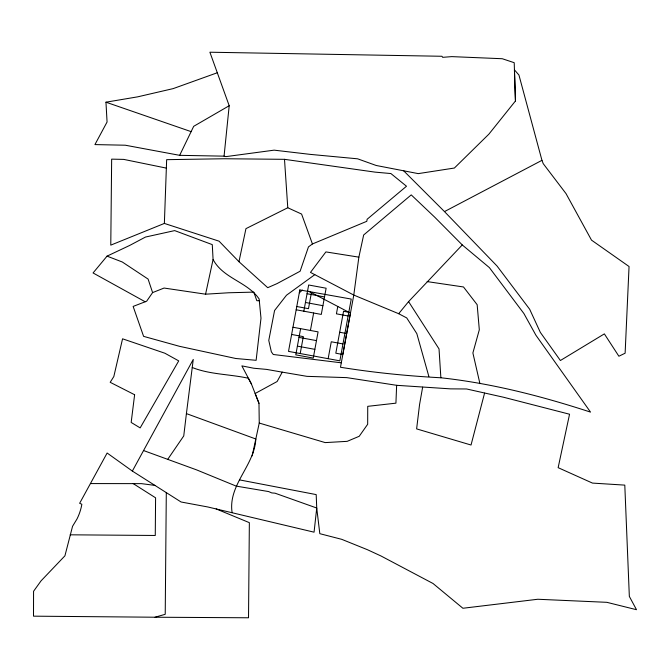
<?xml version="1.0" encoding="UTF-8"?>
<svg xmlns="http://www.w3.org/2000/svg" width="670" height="670" viewBox="0 0 670 670"><rect width="100%" height="100%" fill="white"/><g stroke="black" fill="none" stroke-linecap="round" stroke-linejoin="round"><path stroke-width="1" d="M232.113 512.659C227.817 484.904 254.474 465.776 255.823 438.992L186.411 413.599L193.261 359.43L132.358 471.077L181.067 501.989L207.767 506.964L314.062 532.181L316.734 508.019L316.19 494.594L239.734 479.938M166.302 492.618L165.222 614.306L155.038 617.221L33.5 616.166L33.567 591.283L41.046 580.865L64.923 555.824L72.553 526.302L77.025 518.923A53.114 53.114 0 0 0 81.64 505.415L81.832 504.242L79.646 503.287L107.125 453.02L132.358 471.077M164.368 223.428L166.654 159.669L224.45 158.748L284.499 159.326L375.083 172.131L390.903 173.555L406.497 186.227L367.135 219.258L366.791 221.309L312.429 243.964L308.46 246.903L300.118 271.233L277.028 283.611L267.724 287.69L238.964 261.702L219.065 241.175L164.368 223.428L110.776 245.136L111.656 159.142L123.716 159.393L166.353 168.111M396.632 385.309L395.928 403.164L367.729 406.338L367.671 424.278L359.212 436.287L347.177 441.346L325.21 442.602L259.248 423.055L258.98 403.315L255.144 393.508L277.129 381.515L282.254 372.143L306.944 376.347L346.784 377.629L396.632 385.309L450.542 388.868L466.58 388.969L503.673 397.276L569.55 414.228L558.144 467.668L592.456 483.087L624.792 485.122L629.339 596.417L636.5 609.708L606.861 602.322L537.809 599.256L462.903 608.26L433.038 583.503L381.037 556L367.353 549.676L341.734 539.333L319.816 533.68L316.734 508.019L275.043 493.187L271.794 492.927L268.603 491.562L236.192 486.11L196.461 469.829L143.681 450.592M224.065 156.152L229.199 105.734L209.894 52.218L441.982 56.272L442.652 57.335L451.781 56.623L502.266 58.726L514.217 62.695L515.448 100.977L488.882 134.151L454.377 168.036L418.248 173.622L376.205 165.482L357.613 158.815L310.143 154.368L274.147 150.155L225.941 156.621L224.065 156.152L179.669 155.331L125.298 145.214L94.931 144.586L107.066 122.007L105.96 102.192L137.593 96.857L173.17 88.616L217.256 72.77M186.411 413.599L183.748 435.927L167.894 459.101M358.86 257.146L353.785 295.068L340.477 367.26C373.81 372.621 407.218 375.971 440.868 377.771C491.939 383.349 541.77 396.188 590.538 412.117L535.899 335.209L523.906 313.543L489.368 267.598L462.267 244.935L434.746 217.206L411.229 194.886L363.659 234.986L358.86 257.146L325.896 251.912L310.478 272.397L353.785 295.068L398.675 313.702L406.732 317.932L416.824 333.635L428.884 376.565M422.644 387.168L419.554 404.638L416.623 428.892L471.035 445.022L484.569 393.123M300.612 328.66L295.78 354.857L313.25 358.082L318.083 331.876L292.958 327.245M303.837 311.19L308.661 284.993L326.131 288.217L321.298 314.414L296.173 309.783M300.202 353.534L303.326 336.616L291.626 334.464M311.433 292.664L308.476 308.677L296.776 306.517M310.419 330.469L313.644 312.999M328.149 358.685L331.273 341.775L342.973 343.928M337.781 306.458L336.424 313.828L348.124 315.98M213.077 259.499C223.085 278.486 247.523 281.835 259.139 298.979L260.99 318.242L256.124 360.309L235.781 358.5L179.543 346.331L143.598 336.357L133.137 306.425L146.663 301.199L152.601 292.597L164.075 288.05L205.573 294.189L213.077 259.499L212.281 244.625L174.677 230.606L145.499 237.046L129.704 245.429L107.041 256.141L93.063 272.958L145.189 301.768M238.964 261.702L245.949 228.638L287.773 207.75L301.592 214.073L312.429 243.964M252.18 455.91L259.248 423.055M179.669 155.331L193.689 126.329L229.199 105.734M398.675 313.702L408.583 301.609L462.267 244.935M299.297 292.832L302.371 290.06M314.808 274.658L286.492 295.219L274.566 310.512L268.771 340.435L271.35 351.842L273.276 354.489L341.298 362.813M515.448 100.977L514.426 69.856L518.94 75.023L541.955 160.339L444.478 211.586L403.667 170.8M205.573 294.189L228.688 292.765L253.813 292.112L256.828 300.721L259.307 300.721M90.425 483.572L141.454 483.64L154.904 485.39M155.038 617.221L248.52 617.782L249.357 522.659L216.175 508.932M70.157 534.811L155.264 535.472L155.591 497.818L133.146 483.572M427.159 281.601L463.498 286.969L477.166 304.716L479.31 329.782L472.886 352.956L479.929 383.65M282.254 372.143L266.568 369.396L253.729 368.232L241.87 365.879L251.409 383.952L258.98 403.315M307.053 293.728L324.523 296.944M305.445 302.463L322.906 305.679M339.682 332.253L346.666 333.543M299.004 337.395L316.466 340.611M297.388 346.122L314.858 349.346M105.96 102.192L191.168 131.647M107.041 256.141L122.308 262.003L148.095 279.08L152.601 292.597M192.24 367.495C210.053 374.63 229.869 374.111 248.411 378.265L251.409 383.952M308.677 291.216L348.81 312.237M444.478 211.586L497.048 266.032L529.669 309.247L540.347 332.404L560.396 360.51L604.357 333.878L618.879 356.231L625.127 353.207L629.055 266.518L591.51 240.136L566.016 193.605L543.228 163.664L541.955 160.339M408.583 301.609L439.026 348.911L440.868 377.771M284.499 159.326L287.773 207.75M134.62 394.747L131.169 422.443L140.164 427.904L178.722 360.879L164.87 353.224L122.56 338.811L113.825 376.557L110.19 382.31L134.62 394.747M299.833 289.934L288.51 351.382L339.849 360.845L351.239 299.063L299.833 289.934M343.551 311.29L335.821 353.207L342.805 354.497L350.536 312.58L343.551 311.29"/></g></svg>
